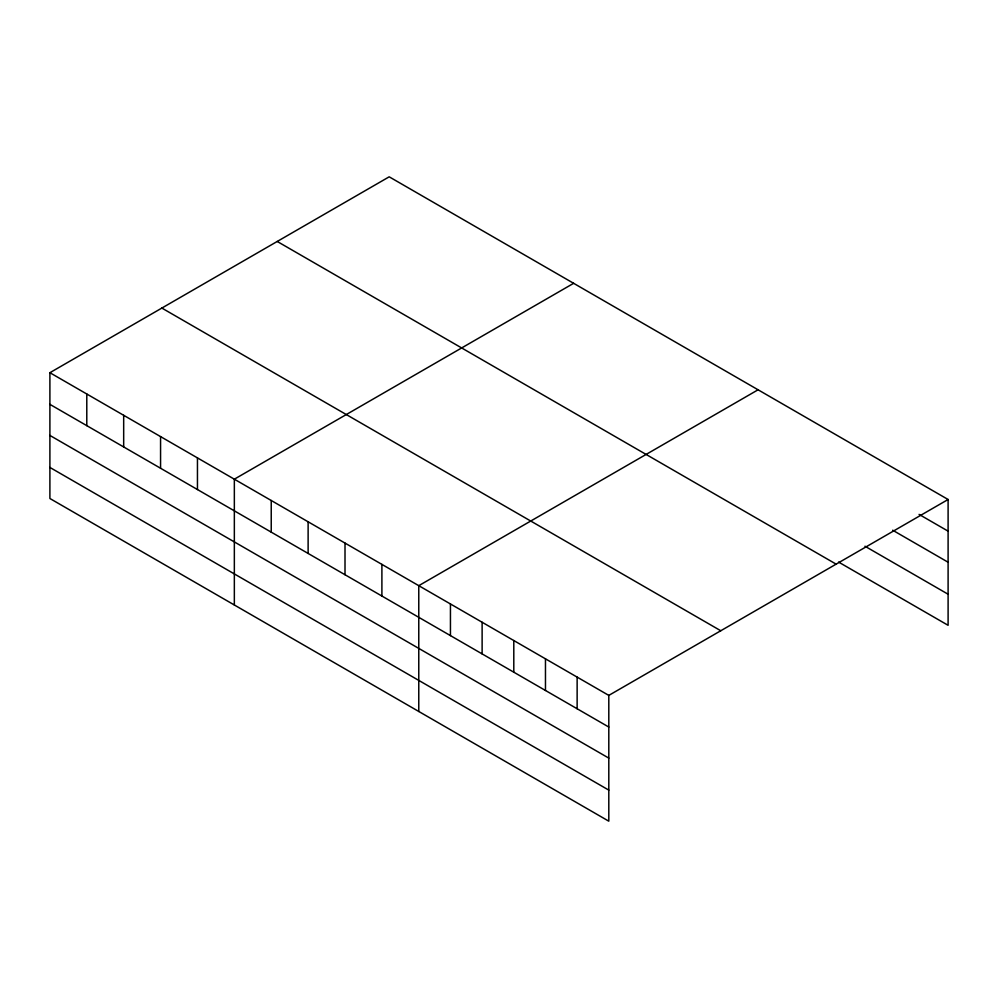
<?xml version="1.0" encoding="UTF-8"?>
<svg xmlns="http://www.w3.org/2000/svg" width="998" height="998" viewBox="0 0 998 998"><rect width="100%" height="100%" fill="white"/><g stroke="black" fill="none" stroke-linecap="round" stroke-linejoin="round"><path stroke-width="1.5" d="M608.805 758.106L608.805 695.394L49.9 372.703L49.9 498.501L608.805 821.179L608.805 758.106L49.9 435.427M838.57 562.061L948.1 625.297L948.1 499.499L389.195 176.821L49.9 372.703M573.638 283.307L234.343 479.19L234.343 604.988M758.068 389.794L418.773 585.676L418.773 711.474M608.805 695.394L948.1 499.499M919.071 514.394L948.1 531.148M892.674 530.212L948.1 562.223M864.967 546.23L948.1 594.222M277.232 241.466L836.137 564.144M161.863 308.07L720.768 630.748M49.9 404.352L608.805 727.043M49.9 467.438L608.805 790.117M577.131 677.106L577.131 708.755M545.469 658.817L545.469 690.466M513.795 640.529L513.795 672.178M482.121 622.253L482.121 653.902M450.447 603.965L450.447 635.614M381.897 564.381L381.897 596.031M345.009 543.087L345.009 574.736M308.12 521.792L308.12 553.441M271.231 500.485L271.231 532.134M197.454 457.895L197.454 489.544M160.566 436.6L160.566 468.249M123.677 415.305L123.677 446.954M86.789 394.01L86.789 425.659"/></g></svg>
